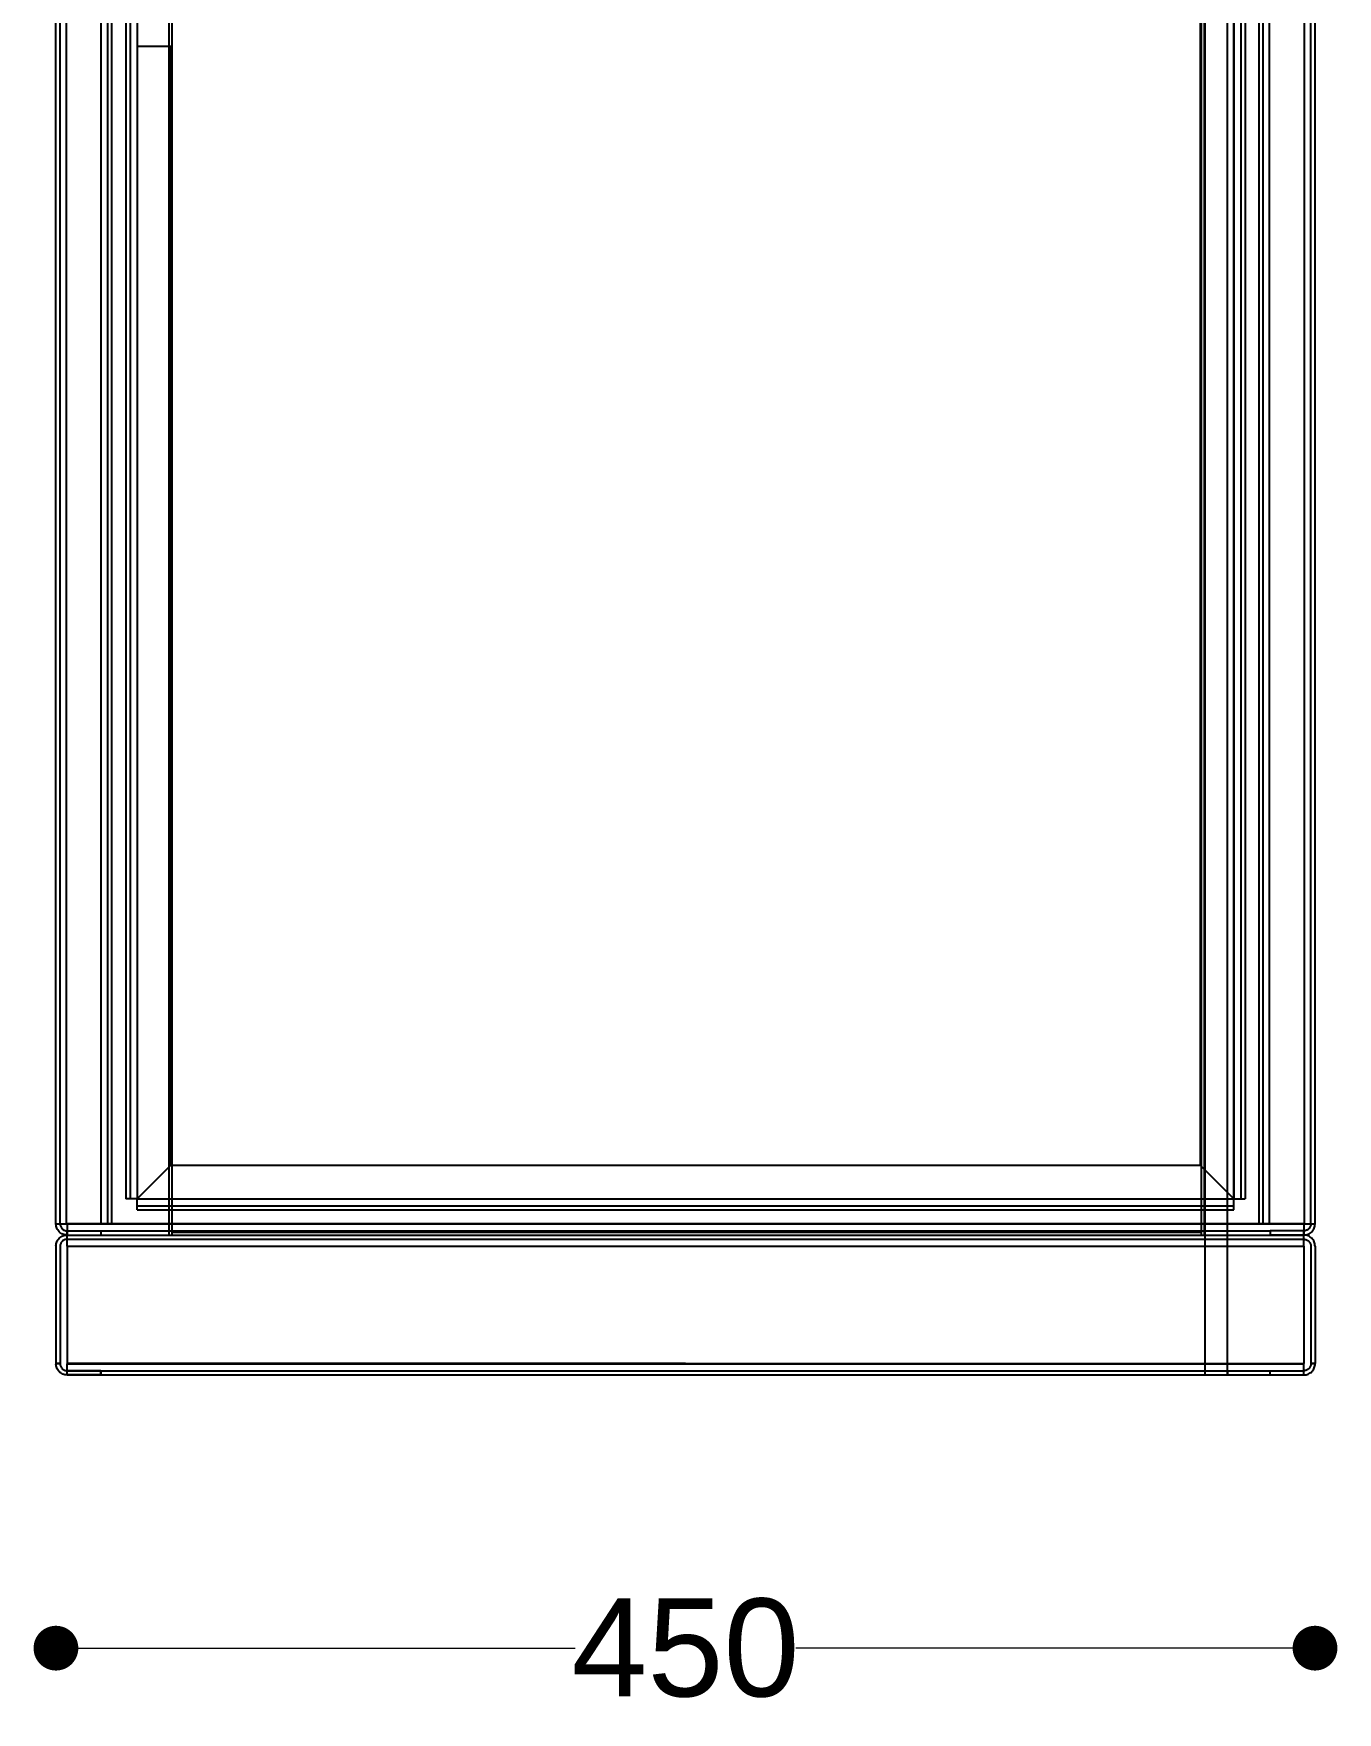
# Model space of a CAD drawing. Header units: millimetres. Extents: x 10366 to 13995, y 24552 to 29685.
# Drawn here: x 11409 to 11875, y 27329 to 27929 of the extents above; entities that cross this region are included whole.
import ezdxf

# ---------------------------------------------------------------- set-up
doc = ezdxf.new("R2010")
doc.units = ezdxf.units.MM
doc.header["$LTSCALE"] = 3
doc.layers.add('Default', color=7, linetype='Continuous')
doc.layers.add('Hidden_lines', color=7, linetype='Continuous')
doc.styles.get("Standard").update_dxf_attribs({"font": 'arial.ttf'})
doc.dimstyles.new('MATEUSZ', dxfattribs={"dimtxt": 35, "dimasz": 16, "dimexe": 0.18, "dimexo": 0.0625, "dimgap": 0.09, "dimtad": 0, "dimdec": 0, "dimdsep": 46, "dimtxsty": 'Standard', "dimblk": 'DOT', "dimcen": 0.09, "dimse1": 1, "dimse2": 1, "dimadec": 0, "dimazin": 0, "dimtfac": 1, "dimtdec": 0, "dimtofl": 0, "dimtmove": 0, "dimatfit": 3, "dimfxl": 1, "dimtolj": 1, "dimtzin": 0, "dimlwd": 9, "dimlwe": 9, "dimarcsym": 0})

# ---------------------------------------------------------------- blocks, each defined once
blk = doc.blocks.new('_Dot')
at = {"color": 0, "linetype": 'ByBlock', "lineweight": -2}
blk.add_line((-0.5, 0), (-1, 0), dxfattribs=at)
at = {"color": 0, "linetype": 'ByBlock', "const_width": 0.5}
blk.add_lwpolyline([(-0.25, 0, 1), (0.25, 0, 1)], format="xyb", close=True, dxfattribs=at)
blk = doc.blocks.new('*D15')
at = {"color": 0, "lineweight": 9, "transparency": 16777216}
for p, q in [((11432.86, 27351.88), (11602.46, 27351.88)), ((11850.86, 27351.88), (11681.26, 27351.88))]:
    blk.add_line(p, q, dxfattribs=at)
at = {"layer": 'Defpoints', "color": 0, "transparency": 16777216}
for p in [(11416.86, 27503.51), (11866.86, 27503.51), (11866.86, 27351.88)]:
    blk.add_point(p, dxfattribs=at)
at = {"color": 0, "lineweight": 9, "transparency": 16777216, "xscale": 16, "yscale": 16, "zscale": 16, "rotation": 180}
blk.add_blockref('_Dot', (11416.86, 27351.88), dxfattribs=at)
at = {"color": 0, "lineweight": 9, "transparency": 16777216, "xscale": 16, "yscale": 16, "zscale": 16}
blk.add_blockref('_Dot', (11866.86, 27351.88), dxfattribs=at)
at = {"color": 0, "transparency": 16777216, "insert": (11641.86, 27351.88), "char_height": 35, "attachment_point": 5}
blk.add_mtext('\\A1;450', dxfattribs=at)

msp = doc.modelspace()

# ---------------------------------------------------------------- linework, layer by layer
at = {"layer": 'Default'}
for p, q in [((11416.86, 27503.51), (11416.86, 28415.53)), ((11420.64, 27503.51), (11420.64, 28415.53)), ((11433.08, 27503.51), (11433.08, 28415.53)), ((11436.86, 27503.51), (11436.86, 28415.53)), ((11846.86, 27503.51), (11846.86, 28415.53)), ((11850.64, 27503.51), (11850.64, 28415.53)), ((11863.08, 27503.51), (11863.08, 28415.53)), ((11866.86, 27503.51), (11866.86, 28415.53)), ((11445.85, 28409.03), (11445.85, 27512.5)), ((11837.87, 27512.5), (11837.87, 28409.03)), ((11441.86, 27979.03), (11441.86, 27512.5)), ((11445.85, 27979.03), (11445.85, 27512.5)), ((11837.87, 27979.03), (11837.87, 27512.5)), ((11841.86, 27979.03), (11841.86, 27512.5)), ((11445.85, 27512.5), (11837.87, 27512.5)), ((11445.85, 27512.5), (11837.87, 27512.5)), ((11445.85, 27508.51), (11837.87, 27508.51)), ((11457.34, 27499.52), (11457.34, 27508.51)), ((11827.34, 27499.52), (11827.34, 27508.51)), ((11827.54, 27499.52), (11827.54, 27508.51)), ((11835.54, 27499.52), (11835.54, 27508.51)), ((11457.34, 27503.51), (11420.64, 27503.51)), ((11433.08, 27503.51), (11420.64, 27503.51)), ((11420.85, 27503.51), (11457.34, 27503.51)), ((11420.85, 27501.02), (11432.87, 27501.02)), ((11420.85, 27499.52), (11432.87, 27499.52)), ((11420.85, 27498.02), (11420.85, 27499.52)), ((11420.85, 27499.52), (11862.87, 27499.52)), ((11420.85, 27499.52), (11862.87, 27499.52)), ((11420.85, 27498.02), (11420.85, 27499.52)), ((11420.85, 27498.02), (11420.85, 27499.52)), ((11432.87, 27501.02), (11457.34, 27501.02)), ((11432.87, 27501.02), (11432.87, 27499.52)), ((11835.54, 27503.51), (11862.87, 27503.51)), ((11863.08, 27503.51), (11835.54, 27503.51)), ((11835.54, 27501.02), (11850.85, 27501.02)), ((11863.08, 27503.51), (11850.64, 27503.51)), ((11862.87, 27501.02), (11850.85, 27501.02)), ((11850.85, 27501.02), (11850.85, 27499.52)), ((11862.87, 27499.52), (11850.85, 27499.52)), ((11862.87, 27498.02), (11862.87, 27499.52)), ((11862.87, 27498.02), (11862.87, 27499.52)), ((11862.87, 27498.02), (11862.87, 27499.52)), ((11416.86, 27495.53), (11416.86, 27453.62)), ((11418.36, 27495.53), (11418.36, 27453.62)), ((11420.85, 27495.53), (11862.87, 27495.53)), ((11420.85, 27495.53), (11420.85, 27453.62)), ((11862.87, 27495.53), (11862.87, 27453.62)), ((11865.36, 27495.53), (11865.36, 27453.62)), ((11866.86, 27495.53), (11866.86, 27453.62)), ((11416.86, 27453.74), (11416.86, 27453.51)), ((11416.86, 27453.74), (11418.36, 27453.74)), ((11416.86, 27453.62), (11418.36, 27453.62)), ((11418.36, 27453.51), (11418.36, 27453.74)), ((11420.85, 27453.74), (11420.85, 27453.51)), ((11862.87, 27453.53), (11420.85, 27453.74)), ((11420.85, 27453.62), (11862.87, 27453.62)), ((11420.85, 27453.51), (11862.87, 27453.51)), ((11866.86, 27453.62), (11865.36, 27453.62)), ((11866.86, 27453.53), (11865.36, 27453.53)), ((11420.85, 27449.52), (11432.87, 27449.52)), ((11420.85, 27449.52), (11862.87, 27449.52)), ((11432.87, 27449.52), (11420.85, 27449.52)), ((11850.85, 27449.52), (11862.87, 27449.52)), ((11850.85, 27449.52), (11862.87, 27449.52))]:
    msp.add_line(p, q, dxfattribs=at)
for points in [[(11445.85, 27512.5, 0), (11441.86, 27512.5, 0)], [(11445.85, 27508.51, 0), (11445.85, 27508.51, 0), (11445.85, 27508.51, 0), (11445.85, 27508.51, 0), (11445.85, 27508.51, 0), (11445.85, 27508.51, 0), (11445.85, 27508.51, 0), (11445.85, 27508.51, 0), (11445.85, 27508.51, 0), (11445.85, 27508.51, 0), (11445.85, 27508.51, 0), (11445.85, 27508.52, 0), (11445.85, 27508.54, 0), (11445.85, 27508.64, 0), (11445.85, 27509.66, 0), (11445.85, 27512.5, 0)], [(11837.87, 27508.51, 0), (11837.87, 27508.51, 0), (11837.87, 27508.51, 0), (11837.87, 27508.51, 0), (11837.87, 27508.51, 0), (11837.87, 27508.51, 0), (11837.87, 27508.51, 0), (11837.87, 27508.51, 0), (11837.87, 27508.51, 0), (11837.87, 27508.51, 0), (11837.87, 27508.51, 0), (11837.87, 27508.52, 0), (11837.87, 27508.54, 0), (11837.87, 27508.64, 0), (11837.87, 27509.66, 0), (11837.87, 27512.5, 0)], [(11837.87, 27512.5, 0), (11841.86, 27512.5, 0)], [(11420.85, 27499.52, 0), (11420.45, 27499.54, 0), (11420.06, 27499.6, 0), (11419.67, 27499.7, 0), (11419.3, 27499.84, 0), (11418.94, 27500.01, 0), (11418.61, 27500.22, 0), (11418.29, 27500.45, 0), (11418.01, 27500.72, 0), (11417.75, 27501.01, 0), (11417.52, 27501.33, 0), (11417.32, 27501.66, 0), (11417.16, 27502.01, 0), (11417.03, 27502.38, 0), (11416.94, 27502.75, 0), (11416.88, 27503.13, 0), (11416.86, 27503.51, 0)], [(11416.86, 27503.51, 0), (11416.86, 27503.51, 0), (11416.86, 27503.51, 0), (11416.86, 27503.51, 0), (11416.86, 27503.51, 0), (11416.86, 27503.51, 0), (11416.86, 27503.51, 0), (11416.86, 27503.51, 0), (11416.86, 27503.51, 0), (11416.86, 27503.51, 0), (11416.87, 27503.51, 0), (11416.87, 27503.51, 0), (11416.89, 27503.51, 0), (11416.99, 27503.51, 0), (11417.95, 27503.51, 0), (11420.64, 27503.51, 0)], [(11416.86, 27495.53, 0), (11416.88, 27495.93, 0), (11416.94, 27496.33, 0), (11417.04, 27496.71, 0), (11417.18, 27497.09, 0), (11417.35, 27497.44, 0), (11417.56, 27497.78, 0), (11417.79, 27498.09, 0), (11418.06, 27498.38, 0), (11418.35, 27498.64, 0), (11418.67, 27498.87, 0), (11419, 27499.07, 0), (11419.35, 27499.23, 0), (11419.72, 27499.36, 0), (11420.09, 27499.45, 0), (11420.47, 27499.5, 0), (11420.85, 27499.52, 0)], [(11418.36, 27503.51, 0), (11418.38, 27503.26, 0), (11418.41, 27503.02, 0), (11418.48, 27502.77, 0), (11418.56, 27502.54, 0), (11418.67, 27502.32, 0), (11418.8, 27502.11, 0), (11418.95, 27501.91, 0), (11419.11, 27501.73, 0), (11419.29, 27501.57, 0), (11419.49, 27501.43, 0), (11419.7, 27501.31, 0), (11419.92, 27501.21, 0), (11420.15, 27501.13, 0), (11420.38, 27501.07, 0), (11420.61, 27501.03, 0), (11420.85, 27501.02, 0)], [(11420.85, 27503.51, 0), (11420.85, 27501.02, 0)], [(11420.85, 27495.53, 0), (11420.85, 27499.52, 0)], [(11433.08, 27503.51, 0), (11436.86, 27503.51, 0)], [(11846.86, 27503.51, 0), (11846.86, 27503.51, 0), (11846.86, 27503.51, 0), (11846.86, 27503.51, 0), (11846.86, 27503.51, 0), (11846.86, 27503.51, 0), (11846.86, 27503.51, 0), (11846.86, 27503.51, 0), (11846.86, 27503.51, 0), (11846.86, 27503.51, 0), (11846.87, 27503.51, 0), (11846.87, 27503.51, 0), (11846.89, 27503.51, 0), (11846.99, 27503.51, 0), (11847.95, 27503.51, 0), (11850.64, 27503.51, 0)], [(11862.87, 27503.51, 0), (11862.87, 27501.02, 0)], [(11865.36, 27503.51, 0), (11865.35, 27503.26, 0), (11865.31, 27503.02, 0), (11865.25, 27502.77, 0), (11865.17, 27502.54, 0), (11865.06, 27502.32, 0), (11864.93, 27502.11, 0), (11864.78, 27501.91, 0), (11864.62, 27501.73, 0), (11864.43, 27501.57, 0), (11864.24, 27501.43, 0), (11864.03, 27501.31, 0), (11863.81, 27501.21, 0), (11863.58, 27501.13, 0), (11863.35, 27501.07, 0), (11863.11, 27501.03, 0), (11862.87, 27501.02, 0)], [(11862.87, 27499.52, 0), (11863.28, 27499.54, 0), (11863.67, 27499.6, 0), (11864.05, 27499.7, 0), (11864.43, 27499.84, 0), (11864.78, 27500.01, 0), (11865.12, 27500.22, 0), (11865.43, 27500.45, 0), (11865.72, 27500.72, 0), (11865.98, 27501.01, 0), (11866.21, 27501.33, 0), (11866.41, 27501.66, 0), (11866.57, 27502.01, 0), (11866.7, 27502.38, 0), (11866.79, 27502.75, 0), (11866.84, 27503.13, 0), (11866.86, 27503.51, 0)], [(11862.87, 27495.53, 0), (11862.87, 27499.52, 0)], [(11866.86, 27495.53, 0), (11866.84, 27495.93, 0), (11866.78, 27496.33, 0), (11866.69, 27496.71, 0), (11866.55, 27497.09, 0), (11866.38, 27497.44, 0), (11866.17, 27497.78, 0), (11865.93, 27498.09, 0), (11865.67, 27498.38, 0), (11865.38, 27498.64, 0), (11865.06, 27498.87, 0), (11864.73, 27499.07, 0), (11864.37, 27499.23, 0), (11864.01, 27499.36, 0), (11863.64, 27499.45, 0), (11863.26, 27499.5, 0), (11862.87, 27499.52, 0)], [(11863.08, 27503.51, 0), (11866.86, 27503.51, 0)], [(11420.85, 27498.02, 0), (11420.6, 27498.01, 0), (11420.36, 27497.97, 0), (11420.12, 27497.91, 0), (11419.88, 27497.82, 0), (11419.66, 27497.72, 0), (11419.45, 27497.59, 0), (11419.25, 27497.44, 0), (11419.08, 27497.27, 0), (11418.91, 27497.09, 0), (11418.77, 27496.9, 0), (11418.65, 27496.69, 0), (11418.55, 27496.47, 0), (11418.47, 27496.24, 0), (11418.41, 27496.01, 0), (11418.38, 27495.77, 0), (11418.36, 27495.53, 0)], [(11862.87, 27498.02, 0), (11863.13, 27498.01, 0), (11863.37, 27497.97, 0), (11863.61, 27497.91, 0), (11863.85, 27497.82, 0), (11864.07, 27497.72, 0), (11864.28, 27497.59, 0), (11864.47, 27497.44, 0), (11864.65, 27497.27, 0), (11864.81, 27497.09, 0), (11864.96, 27496.9, 0), (11865.08, 27496.69, 0), (11865.18, 27496.47, 0), (11865.26, 27496.24, 0), (11865.32, 27496.01, 0), (11865.35, 27495.77, 0), (11865.36, 27495.53, 0)], [(11420.85, 27449.52, 0), (11420.45, 27449.54, 0), (11420.06, 27449.6, 0), (11419.67, 27449.7, 0), (11419.3, 27449.84, 0), (11418.94, 27450.01, 0), (11418.61, 27450.22, 0), (11418.29, 27450.45, 0), (11418.01, 27450.72, 0), (11417.75, 27451.01, 0), (11417.52, 27451.33, 0), (11417.32, 27451.66, 0), (11417.16, 27452.01, 0), (11417.03, 27452.38, 0), (11416.94, 27452.75, 0), (11416.88, 27453.13, 0), (11416.86, 27453.51, 0)], [(11418.36, 27453.51, 0), (11418.38, 27453.26, 0), (11418.41, 27453.02, 0), (11418.48, 27452.77, 0), (11418.56, 27452.54, 0), (11418.67, 27452.32, 0), (11418.8, 27452.11, 0), (11418.95, 27451.91, 0), (11419.11, 27451.73, 0), (11419.29, 27451.57, 0), (11419.49, 27451.43, 0), (11419.7, 27451.31, 0), (11419.92, 27451.21, 0), (11420.15, 27451.13, 0), (11420.38, 27451.07, 0), (11420.61, 27451.03, 0), (11420.85, 27451.02, 0)], [(11420.85, 27449.52, 0), (11420.85, 27449.52, 0), (11420.85, 27449.52, 0), (11420.85, 27449.52, 0), (11420.85, 27449.52, 0), (11420.85, 27449.52, 0), (11420.85, 27449.53, 0), (11420.85, 27449.58, 0), (11420.85, 27449.8, 0), (11420.85, 27450.65, 0), (11420.85, 27453.51, 0)], [(11862.87, 27449.52, 0), (11863.28, 27449.54, 0), (11863.67, 27449.6, 0), (11864.05, 27449.7, 0), (11864.43, 27449.84, 0), (11864.78, 27450.01, 0), (11865.12, 27450.22, 0), (11865.43, 27450.45, 0), (11865.72, 27450.72, 0), (11865.98, 27451.01, 0), (11866.21, 27451.33, 0), (11866.41, 27451.66, 0), (11866.57, 27452.01, 0), (11866.7, 27452.38, 0), (11866.79, 27452.75, 0), (11866.85, 27453.13, 0), (11866.86, 27453.51, 0)], [(11865.36, 27453.51, 0), (11865.35, 27453.26, 0), (11865.31, 27453.02, 0), (11865.25, 27452.77, 0), (11865.17, 27452.54, 0), (11865.06, 27452.32, 0), (11864.93, 27452.11, 0), (11864.78, 27451.91, 0), (11864.62, 27451.73, 0), (11864.43, 27451.57, 0), (11864.24, 27451.43, 0), (11864.03, 27451.31, 0), (11863.81, 27451.21, 0), (11863.58, 27451.13, 0), (11863.35, 27451.07, 0), (11863.11, 27451.03, 0), (11862.87, 27451.02, 0)], [(11862.87, 27449.52, 0), (11862.87, 27449.52, 0), (11862.87, 27449.52, 0), (11862.87, 27449.52, 0), (11862.87, 27449.52, 0), (11862.87, 27449.52, 0), (11862.87, 27449.53, 0), (11862.87, 27449.58, 0), (11862.87, 27449.8, 0), (11862.87, 27450.65, 0), (11862.87, 27453.51, 0)]]:
    msp.add_polyline3d(points, dxfattribs=at)
at = {"layer": 'Hidden_lines'}
for p, q in [((11418.36, 27503.51), (11418.36, 28415.53)), ((11435.36, 27503.51), (11435.36, 28415.53)), ((11827.54, 27508.51), (11827.54, 28413.02)), ((11835.54, 27508.51), (11835.54, 28413.02)), ((11848.36, 27503.51), (11848.36, 28415.53)), ((11865.36, 27503.51), (11865.36, 28415.53)), ((11825.85, 28397.01), (11825.85, 27524.52)), ((11457.34, 27508.51), (11457.34, 28169.52)), ((11458.34, 27499.52), (11458.34, 28169.52)), ((11826.34, 27499.52), (11826.34, 28169.52)), ((11827.34, 27508.51), (11827.34, 28169.52)), ((11443.36, 27979.03), (11443.36, 27512.5)), ((11840.36, 27979.03), (11840.36, 27512.5)), ((11445.85, 27924.36), (11457.87, 27924.36)), ((11457.87, 27924.36), (11457.87, 27524.52)), ((11445.85, 27512.5), (11457.87, 27524.52)), ((11457.87, 27524.52), (11445.85, 27512.5)), ((11457.87, 27524.52), (11825.85, 27524.52)), ((11825.85, 27524.52), (11837.87, 27512.5)), ((11837.87, 27512.5), (11825.85, 27524.52)), ((11445.85, 27510.01), (11837.87, 27510.01)), ((11827.54, 27508.51), (11827.54, 27510.01)), ((11835.54, 27508.51), (11835.54, 27510.01)), ((11420.85, 27499.52), (11420.85, 27501.02)), ((11420.85, 27501.02), (11420.85, 27499.52)), ((11457.34, 27503.51), (11827.54, 27503.51)), ((11827.34, 27503.51), (11457.34, 27503.51)), ((11457.34, 27501.02), (11827.54, 27501.02)), ((11458.34, 27500.52), (11826.34, 27500.52)), ((11458.34, 27499.52), (11458.34, 27500.52)), ((11826.34, 27499.52), (11826.34, 27500.52)), ((11827.54, 27503.51), (11835.54, 27503.51)), ((11835.54, 27503.51), (11827.54, 27503.51)), ((11827.54, 27449.52), (11827.54, 27499.52)), ((11827.79, 27501.02), (11835.54, 27501.02)), ((11835.54, 27449.52), (11835.54, 27499.52)), ((11862.87, 27501.02), (11862.87, 27499.52)), ((11862.87, 27499.52), (11862.87, 27501.02)), ((11420.85, 27498.02), (11862.87, 27498.02)), ((11420.85, 27498.02), (11862.87, 27498.02)), ((11420.85, 27451.02), (11432.87, 27451.02)), ((11420.85, 27451.02), (11862.87, 27451.02)), ((11432.87, 27451.02), (11420.85, 27451.02)), ((11432.87, 27451.02), (11432.87, 27449.52)), ((11432.87, 27449.52), (11432.87, 27451.02)), ((11827.54, 27449.52), (11827.54, 27451.02)), ((11835.54, 27451.02), (11835.54, 27449.52)), ((11850.85, 27451.02), (11862.87, 27451.02)), ((11850.85, 27449.52), (11850.85, 27451.02)), ((11850.85, 27451.02), (11862.87, 27451.02)), ((11850.85, 27449.52), (11850.85, 27451.02))]:
    msp.add_line(p, q, dxfattribs=at)

# ---------------------------------------------------------------- dimensions: what is measured, and where the dimension line sits
dim = msp.add_linear_dim(base=(11866.86, 27351.88), p1=(11416.86, 27503.51), p2=(11866.86, 27503.51), dimstyle='MATEUSZ')
dim.commit()
dim.dimension.update_dxf_attribs({"geometry": '*D15', "text_midpoint": (11641.86, 27351.88)})

doc.saveas('drawing.dxf')
